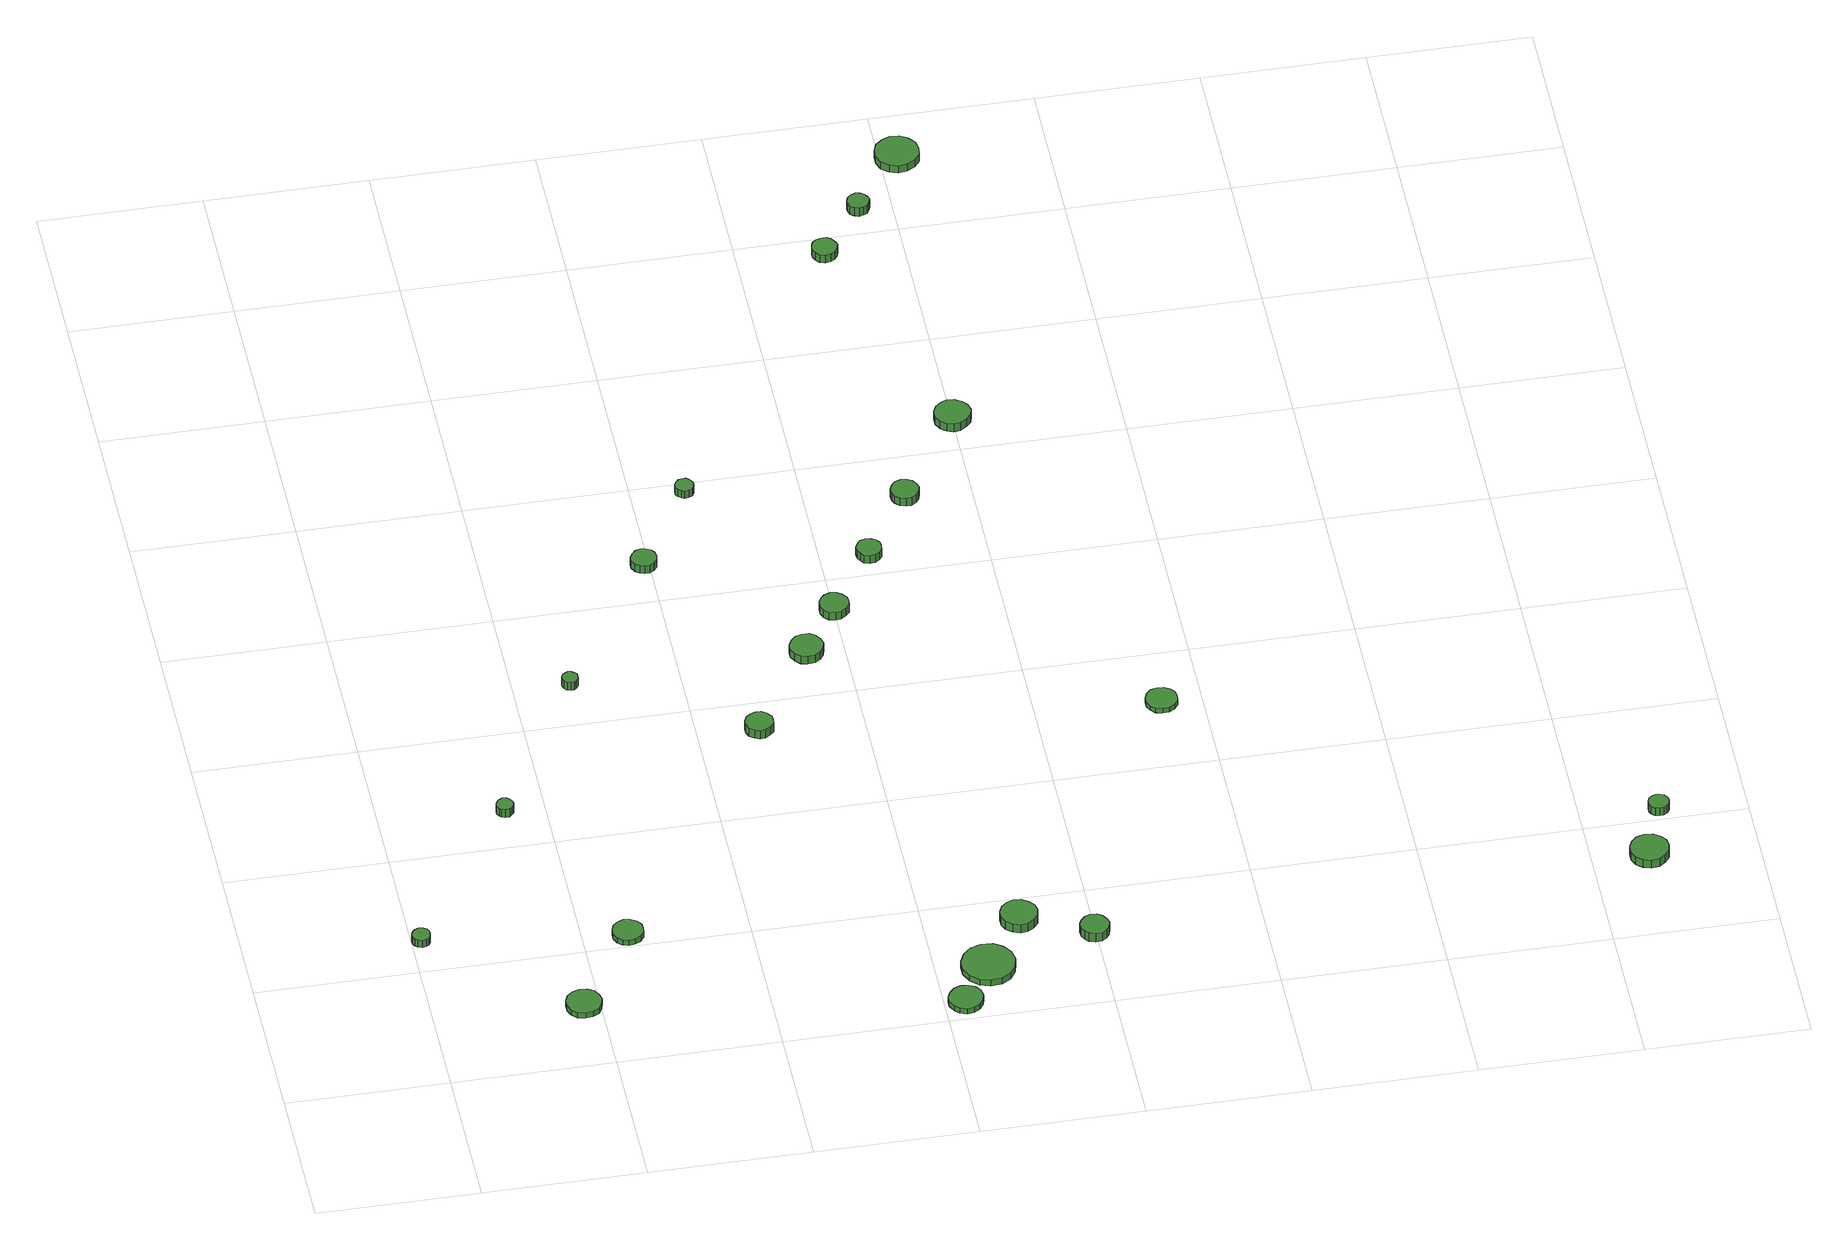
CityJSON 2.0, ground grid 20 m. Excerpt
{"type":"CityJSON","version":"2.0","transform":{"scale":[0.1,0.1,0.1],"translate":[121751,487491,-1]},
"CityObjects":{
"tree1":{"type":"SolitaryVegetationObject","attributes":{"function":"something"},"geometry":[{"type":"MultiSurface","lod":"1","boundaries":[[[0,1,2,3,4,5,6,7,8,9,10,11,12,13,14]],[[15,16,17,18,19,20,21,22,23,24,25,26,27,28,29]],[[0,29,28,1]],[[1,28,27,2]],[[2,27,26,3]],[[3,26,25,4]],[[4,25,24,5]],[[5,24,23,6]],[[6,23,22,7]],[[7,22,21,8]],[[8,21,20,9]],[[9,20,19,10]],[[10,19,18,11]],[[11,18,17,12]],[[12,17,16,13]],[[13,16,15,14]],[[14,15,29,0]]]}]},
"tree2":{"type":"SolitaryVegetationObject","attributes":{"function":"something"},"geometry":[{"type":"MultiSurface","lod":"1","boundaries":[[[30,31,32,33,34,35,36,37,38,39,40,41,42,43,44]],[[45,46,47,48,49,50,51,52,53,54,55,56,57,58,59]],[[30,59,58,31]],[[31,58,57,32]],[[32,57,56,33]],[[33,56,55,34]],[[34,55,54,35]],[[35,54,53,36]],[[36,53,52,37]],[[37,52,51,38]],[[38,51,50,39]],[[39,50,49,40]],[[40,49,48,41]],[[41,48,47,42]],[[42,47,46,43]],[[43,46,45,44]],[[44,45,59,30]]]}]},
"tree3":{"type":"SolitaryVegetationObject","attributes":{"function":"something"},"geometry":[{"type":"MultiSurface","lod":"1","boundaries":[[[60,61,62,63,64,65,66,67,68,69,70,71,72,73,74]],[[75,76,77,78,79,80,81,82,83,84,85,86,87,88,89]],[[60,89,88,61]],[[61,88,87,62]],[[62,87,86,63]],[[63,86,85,64]],[[64,85,84,65]],[[65,84,83,66]],[[66,83,82,67]],[[67,82,81,68]],[[68,81,80,69]],[[69,80,79,70]],[[70,79,78,71]],[[71,78,77,72]],[[72,77,76,73]],[[73,76,75,74]],[[74,75,89,60]]]}]},
"tree4":{"type":"SolitaryVegetationObject","attributes":{"function":"something"},"geometry":[{"type":"MultiSurface","lod":"1","boundaries":[[[90,91,92,93,94,95,96,97,98,99,100,101,102,103,104]],[[105,106,107,108,109,110,111,112,113,114,115,116,117,118,119]],[[90,119,118,91]],[[91,118,117,92]],[[92,117,116,93]],[[93,116,115,94]],[[94,115,114,95]],[[95,114,113,96]],[[96,113,112,97]],[[97,112,111,98]],[[98,111,110,99]],[[99,110,109,100]],[[100,109,108,101]],[[101,108,107,102]],[[102,107,106,103]],[[103,106,105,104]],[[104,105,119,90]]]}]},
"tree5":{"type":"SolitaryVegetationObject","attributes":{"function":"something"},"geometry":[{"type":"MultiSurface","lod":"1","boundaries":[[[120,121,122,123,124,125,126,127,128,129,130,131,132,133,134]],[[135,136,137,138,139,140,141,142,143,144,145,146,147,148,149]],[[120,149,148,121]],[[121,148,147,122]],[[122,147,146,123]],[[123,146,145,124]],[[124,145,144,125]],[[125,144,143,126]],[[126,143,142,127]],[[127,142,141,128]],[[128,141,140,129]],[[129,140,139,130]],[[130,139,138,131]],[[131,138,137,132]],[[132,137,136,133]],[[133,136,135,134]],[[134,135,149,120]]]}]},
"tree6":{"type":"SolitaryVegetationObject","attributes":{"function":"something"},"geometry":[{"type":"MultiSurface","lod":"1","boundaries":[[[150,151,152,153,154,155,156,157,158,159,160,161,162,163,164]],[[165,166,167,168,169,170,171,172,173,174,175,176,177,178,179]],[[150,179,178,151]],[[151,178,177,152]],[[152,177,176,153]],[[153,176,175,154]],[[154,175,174,155]],[[155,174,173,156]],[[156,173,172,157]],[[157,172,171,158]],[[158,171,170,159]],[[159,170,169,160]],[[160,169,168,161]],[[161,168,167,162]],[[162,167,166,163]],[[163,166,165,164]],[[164,165,179,150]]]}]},
"tree7":{"type":"SolitaryVegetationObject","attributes":{"function":"something"},"geometry":[{"type":"MultiSurface","lod":"1","boundaries":[[[180,181,182,183,184,185,186,187,188,189,190,191,192,193,194]],[[195,196,197,198,199,200,201,202,203,204,205,206,207,208,209]],[[180,209,208,181]],[[181,208,207,182]],[[182,207,206,183]],[[183,206,205,184]],[[184,205,204,185]],[[185,204,203,186]],[[186,203,202,187]],[[187,202,201,188]],[[188,201,200,189]],[[189,200,199,190]],[[190,199,198,191]],[[191,198,197,192]],[[192,197,196,193]],[[193,196,195,194]],[[194,195,209,180]]]}]},
"tree8":{"type":"SolitaryVegetationObject","attributes":{"function":"something"},"geometry":[{"type":"MultiSurface","lod":"1","boundaries":[[[210,211,212,213,214,215,216,217,218,219,220,221,222,223,224]],[[225,226,227,228,229,230,231,232,233,234,235,236,237,238,239]],[[210,239,238,211]],[[211,238,237,212]],[[212,237,236,213]],[[213,236,235,214]],[[214,235,234,215]],[[215,234,233,216]],[[216,233,232,217]],[[217,232,231,218]],[[218,231,230,219]],[[219,230,229,220]],[[220,229,228,221]],[[221,228,227,222]],[[222,227,226,223]],[[223,226,225,224]],[[224,225,239,210]]]}]},
"tree9":{"type":"SolitaryVegetationObject","attributes":{"function":"something"},"geometry":[{"type":"MultiSurface","lod":"1","boundaries":[[[240,241,242,243,244,245,246,247,248,249,250,251,252,253,254]],[[255,256,257,258,259,260,261,262,263,264,265,266,267,268,269]],[[240,269,268,241]],[[241,268,267,242]],[[242,267,266,243]],[[243,266,265,244]],[[244,265,264,245]],[[245,264,263,246]],[[246,263,262,247]],[[247,262,261,248]],[[248,261,260,249]],[[249,260,259,250]],[[250,259,258,251]],[[251,258,257,252]],[[252,257,256,253]],[[253,256,255,254]],[[254,255,269,240]]]}]},
"tree10":{"type":"SolitaryVegetationObject","attributes":{"function":"something"},"geometry":[{"type":"MultiSurface","lod":"1","boundaries":[[[270,271,272,273,274,275,276,277,278,279,280,281,282,283,284]],[[285,286,287,288,289,290,291,292,293,294,295,296,297,298,299]],[[270,299,298,271]],[[271,298,297,272]],[[272,297,296,273]],[[273,296,295,274]],[[274,295,294,275]],[[275,294,293,276]],[[276,293,292,277]],[[277,292,291,278]],[[278,291,290,279]],[[279,290,289,280]],[[280,289,288,281]],[[281,288,287,282]],[[282,287,286,283]],[[283,286,285,284]],[[284,285,299,270]]]}]},
"tree11":{"type":"SolitaryVegetationObject","attributes":{"function":"something"},"geometry":[{"type":"MultiSurface","lod":"1","boundaries":[[[300,301,302,303,304,305,306,307,308,309,310,311,312,313,314]],[[315,316,317,318,319,320,321,322,323,324,325,326,327,328,329]],[[300,329,328,301]],[[301,328,327,302]],[[302,327,326,303]],[[303,326,325,304]],[[304,325,324,305]],[[305,324,323,306]],[[306,323,322,307]],[[307,322,321,308]],[[308,321,320,309]],[[309,320,319,310]],[[310,319,318,311]],[[311,318,317,312]],[[312,317,316,313]],[[313,316,315,314]],[[314,315,329,300]]]}]},
"tree12":{"type":"SolitaryVegetationObject","attributes":{"function":"something"},"geometry":[{"type":"MultiSurface","lod":"1","boundaries":[[[330,331,332,333,334,335,336,337,338,339,340,341,342,343,344]],[[345,346,347,348,349,350,351,352,353,354,355,356,357,358,359]],[[330,359,358,331]],[[331,358,357,332]],[[332,357,356,333]],[[333,356,355,334]],[[334,355,354,335]],[[335,354,353,336]],[[336,353,352,337]],[[337,352,351,338]],[[338,351,350,339]],[[339,350,349,340]],[[340,349,348,341]],[[341,348,347,342]],[[342,347,346,343]],[[343,346,345,344]],[[344,345,359,330]]]}]},
"tree13":{"type":"SolitaryVegetationObject","attributes":{"function":"something"},"geometry":[{"type":"MultiSurface","lod":"1","boundaries":[[[360,361,362,363,364,365,366,367,368,369,370,371,372,373,374]],[[375,376,377,378,379,380,381,382,383,384,385,386,387,388,389]],[[360,389,388,361]],[[361,388,387,362]],[[362,387,386,363]],[[363,386,385,364]],[[364,385,384,365]],[[365,384,383,366]],[[366,383,382,367]],[[367,382,381,368]],[[368,381,380,369]],[[369,380,379,370]],[[370,379,378,371]],[[371,378,377,372]],[[372,377,376,373]],[[373,376,375,374]],[[374,375,389,360]]]}]},
"tree14":{"type":"SolitaryVegetationObject","attributes":{"function":"something"},"geometry":[{"type":"MultiSurface","lod":"1","boundaries":[[[390,391,392,393,394,395,396,397,398,399,400,401,402,403,404]],[[405,406,407,408,409,410,411,412,413,414,415,416,417,418,419]],[[390,419,418,391]],[[391,418,417,392]],[[392,417,416,393]],[[393,416,415,394]],[[394,415,414,395]],[[395,414,413,396]],[[396,413,412,397]],[[397,412,411,398]],[[398,411,410,399]],[[399,410,409,400]],[[400,409,408,401]],[[401,408,407,402]],[[402,407,406,403]],[[403,406,405,404]],[[404,405,419,390]]]}]},
"tree15":{"type":"SolitaryVegetationObject","attributes":{"function":"something"},"geometry":[{"type":"MultiSurface","lod":"1","boundaries":[[[420,421,422,423,424,425,426,427,428,429,430,431,432,433,434]],[[435,436,437,438,439,440,441,442,443,444,445,446,447,448,449]],[[420,449,448,421]],[[421,448,447,422]],[[422,447,446,423]],[[423,446,445,424]],[[424,445,444,425]],[[425,444,443,426]],[[426,443,442,427]],[[427,442,441,428]],[[428,441,440,429]],[[429,440,439,430]],[[430,439,438,431]],[[431,438,437,432]],[[432,437,436,433]],[[433,436,435,434]],[[434,435,449,420]]]}]},
"tree16":{"type":"SolitaryVegetationObject","attributes":{"function":"something"},"geometry":[{"type":"MultiSurface","lod":"1","boundaries":[[[450,451,452,453,454,455,456,457,458,459,460,461,462,463,464]],[[465,466,467,468,469,470,471,472,473,474,475,476,477,478,479]],[[450,479,478,451]],[[451,478,477,452]],[[452,477,476,453]],[[453,476,475,454]],[[454,475,474,455]],[[455,474,473,456]],[[456,473,472,457]],[[457,472,471,458]],[[458,471,470,459]],[[459,470,469,460]],[[460,469,468,461]],[[461,468,467,462]],[[462,467,466,463]],[[463,466,465,464]],[[464,465,479,450]]]}]},
"tree17":{"type":"SolitaryVegetationObject","attributes":{"function":"something"},"geometry":[{"type":"MultiSurface","lod":"1","boundaries":[[[480,481,482,483,484,485,486,487,488,489,490,491,492,493,494]],[[495,496,497,498,499,500,501,502,503,504,505,506,507,508,509]],[[480,509,508,481]],[[481,508,507,482]],[[482,507,506,483]],[[483,506,505,484]],[[484,505,504,485]],[[485,504,503,486]],[[486,503,502,487]],[[487,502,501,488]],[[488,501,500,489]],[[489,500,499,490]],[[490,499,498,491]],[[491,498,497,492]],[[492,497,496,493]],[[493,496,495,494]],[[494,495,509,480]]]}]},
"tree18":{"type":"SolitaryVegetationObject","attributes":{"function":"something"},"geometry":[{"type":"MultiSurface","lod":"1","boundaries":[[[510,511,512,513,514,515,516,517,518,519,520,521,522,523,524]],[[525,526,527,528,529,530,531,532,533,534,535,536,537,538,539]],[[510,539,538,511]],[[511,538,537,512]],[[512,537,536,513]],[[513,536,535,514]],[[514,535,534,515]],[[515,534,533,516]],[[516,533,532,517]],[[517,532,531,518]],[[518,531,530,519]],[[519,530,529,520]],[[520,529,528,521]],[[521,528,527,522]],[[522,527,526,523]],[[523,526,525,524]],[[524,525,539,510]]]}]},
"tree19":{"type":"SolitaryVegetationObject","attributes":{"function":"something"},"geometry":[{"type":"MultiSurface","lod":"1","boundaries":[[[540,541,542,543,544,545,546,547,548,549,550,551,552,553,554]],[[555,556,557,558,559,560,561,562,563,564,565,566,567,568,569]],[[540,569,568,541]],[[541,568,567,542]],[[542,567,566,543]],[[543,566,565,544]],[[544,565,564,545]],[[545,564,563,546]],[[546,563,562,547]],[[547,562,561,548]],[[548,561,560,549]],[[549,560,559,550]],[[550,559,558,551]],[[551,558,557,552]],[[552,557,556,553]],[[553,556,555,554]],[[554,555,569,540]]]}]},
"tree20":{"type":"SolitaryVegetationObject","attributes":{"function":"something"},"geometry":[{"type":"MultiSurface","lod":"1","boundaries":[[[570,571,572,573,574,575,576,577,578,579,580,581,582,583,584]],[[585,586,587,588,589,590,591,592,593,594,595,596,597,598,599]],[[570,599,598,571]],[[571,598,597,572]],[[572,597,596,573]],[[573,596,595,574]],[[574,595,594,575]],[[575,594,593,576]],[[576,593,592,577]],[[577,592,591,578]],[[578,591,590,579]],[[579,590,589,580]],[[580,589,588,581]],[[581,588,587,582]],[[582,587,586,583]],[[583,586,585,584]],[[584,585,599,570]]]}]},
"tree21":{"type":"SolitaryVegetationObject","attributes":{"function":"something"},"geometry":[{"type":"MultiSurface","lod":"1","boundaries":[[[600,601,602,603,604,605,606,607,608,609,610,611,612,613,614]],[[615,616,617,618,619,620,621,622,623,624,625,626,627,628,629]],[[600,629,628,601]],[[601,628,627,602]],[[602,627,626,603]],[[603,626,625,604]],[[604,625,624,605]],[[605,624,623,606]],[[606,623,622,607]],[[607,622,621,608]],[[608,621,620,609]],[[609,620,619,610]],[[610,619,618,611]],[[611,618,617,612]],[[612,617,616,613]],[[613,616,615,614]],[[614,615,629,600]]]}]},
"tree22":{"type":"SolitaryVegetationObject","attributes":{"function":"something"},"geometry":[{"type":"MultiSurface","lod":"1","boundaries":[[[630,631,632,633,634,635,636,637,638,639,640,641,642,643,644]],[[645,646,647,648,649,650,651,652,653,654,655,656,657,658,659]],[[630,659,658,631]],[[631,658,657,632]],[[632,657,656,633]],[[633,656,655,634]],[[634,655,654,635]],[[635,654,653,636]],[[636,653,652,637]],[[637,652,651,638]],[[638,651,650,639]],[[639,650,649,640]],[[640,649,648,641]],[[641,648,647,642]],[[642,647,646,643]],[[643,646,645,644]],[[644,645,659,630]]]}]},
"tree23":{"type":"SolitaryVegetationObject","attributes":{"function":"something"},"geometry":[{"type":"MultiSurface","lod":"1","boundaries":[[[660,661,662,663,664,665,666,667,668,669,670,671,672,673,674]],[[675,676,677,678,679,680,681,682,683,684,685,686,687,688,689]],[[660,689,688,661]],[[661,688,687,662]],[[662,687,686,663]],[[663,686,685,664]],[[664,685,684,665]],[[665,684,683,666]],[[666,683,682,667]],[[667,682,681,668]],[[668,681,680,669]],[[669,680,679,670]],[[670,679,678,671]],[[671,678,677,672]],[[672,677,676,673]],[[673,676,675,674]],[[674,675,689,660]]]}]}
},
"vertices":[
[23,254,18],[22,258,18],[20,262,18],[16,264,18],[11,265,18],[6,263,18],[3,260,18],[1,256,18],[1,251,18],[3,247,18],[6,244,18],[11,242,18],[16,243,18],[20,245,18],[22,249,18],[22,249,7],[20,245,7],[16,243,7],[11,242,7],[6,244,7],[3,247,7],[1,251,7],[1,256,7],[3,260,7],[6,263,7],[11,265,7],[16,264,7],[20,262,7],[22,258,7],[23,254,7],
[202,104,15],[200,113,15],[195,121,15],[187,125,15],[178,126,15],[169,123,15],[162,117,15],[159,109,15],[159,100,15],[162,92,15],[169,85,15],[178,83,15],[187,84,15],[195,88,15],[200,96,15],[200,96,7],[195,88,7],[187,84,7],[178,83,7],[169,85,7],[162,92,7],[159,100,7],[159,109,7],[162,117,7],[169,123,7],[178,126,7],[187,125,7],[195,121,7],[200,113,7],[202,104,7],
[161,456,25],[160,460,25],[157,464,25],[154,466,25],[149,467,25],[145,465,25],[142,462,25],[140,458,25],[140,454,25],[142,450,25],[145,447,25],[149,446,25],[154,446,25],[157,449,25],[160,452,25],[160,452,13],[157,449,13],[154,446,13],[149,446,13],[145,447,13],[142,450,13],[140,454,13],[140,458,13],[142,462,13],[145,465,13],[149,467,13],[154,466,13],[157,464,13],[160,460,13],[161,456,13],
[273,220,15],[272,227,15],[267,234,15],[260,238,15],[252,239,15],[245,236,15],[239,231,15],[236,224,15],[236,216,15],[239,208,15],[245,203,15],[252,201,15],[260,202,15],[267,206,15],[272,212,15],[272,212,7],[267,206,7],[260,202,7],[252,201,7],[245,203,7],[239,208,7],[236,216,7],[236,224,7],[239,231,7],[245,236,7],[252,239,7],[260,238,7],[267,234,7],[272,227,7],[273,220,7],
[277,667,23],[277,671,23],[274,674,23],[271,676,23],[267,677,23],[263,675,23],[260,673,23],[258,669,23],[258,665,23],[260,661,23],[263,658,23],[267,657,23],[271,657,23],[274,659,23],[277,663,23],[277,663,11],[274,659,11],[271,657,11],[267,657,11],[263,658,11],[260,661,11],[258,665,11],[258,669,11],[260,673,11],[263,675,11],[267,677,11],[271,676,11],[274,674,11],[277,671,11],[277,667,11],
[647,29,15],[645,38,15],[640,45,15],[632,49,15],[623,50,15],[615,47,15],[609,41,15],[605,33,15],[605,25,15],[609,17,15],[615,11,15],[623,8,15],[632,9,15],[640,14,15],[645,21,15],[645,21,7],[640,14,7],[632,9,7],[623,8,7],[615,11,7],[609,17,7],[605,25,7],[605,33,7],[609,41,7],[615,47,7],[623,50,7],[632,49,7],[640,45,7],[645,38,7],[647,29,7],
[490,545,26],[489,552,26],[484,558,26],[478,562,26],[471,562,26],[465,560,26],[459,555,26],[456,549,26],[456,542,26],[459,535,26],[465,531,26],[471,528,26],[478,529,26],[484,533,26],[489,538,26],[489,538,13],[484,533,13],[478,529,13],[471,528,13],[465,531,13],[459,535,13],[456,542,13],[456,549,13],[459,555,13],[465,560,13],[471,562,13],[478,562,13],[484,558,13],[489,552,13],[490,545,13],
[409,865,19],[408,872,19],[404,877,19],[398,880,19],[392,881,19],[386,879,19],[381,874,19],[378,868,19],[378,862,19],[381,856,19],[386,852,19],[392,850,19],[398,850,19],[404,853,19],[408,859,19],[408,859,7],[404,853,7],[398,850,7],[392,850,7],[386,852,7],[381,856,7],[378,862,7],[378,868,7],[381,874,7],[386,879,7],[392,881,7],[398,880,7],[404,877,7],[408,872,7],[409,865,7],
[696,84,16],[693,98,16],[685,109,16],[674,116,16],[660,117,16],[647,113,16],[637,104,16],[631,91,16],[631,78,16],[637,65,16],[647,56,16],[660,52,16],[674,53,16],[685,60,16],[693,71,16],[693,71,7],[685,60,7],[674,53,7],[660,52,7],[647,56,7],[637,65,7],[631,78,7],[631,91,7],[637,104,7],[647,113,7],[660,117,7],[674,116,7],[685,109,7],[693,98,7],[696,84,7],
[575,676,19],[573,684,19],[568,691,19],[561,696,19],[552,696,19],[544,694,19],[538,688,19],[534,680,19],[534,672,19],[538,664,19],[544,658,19],[552,656,19],[561,657,19],[568,661,19],[573,668,19],[573,668,7],[568,661,7],[561,657,7],[552,656,7],[544,658,7],[538,664,7],[534,672,7],[534,680,7],[538,688,7],[544,694,7],[552,696,7],[561,696,7],[568,691,7],[573,684,7],[575,676,7],
[476,984,19],[475,988,19],[472,992,19],[468,995,19],[463,995,19],[459,994,19],[455,990,19],[453,986,19],[453,981,19],[455,977,19],[459,974,19],[463,972,19],[468,973,19],[472,975,19],[475,979,19],[475,979,8],[472,975,8],[468,973,8],[463,972,8],[459,974,8],[455,977,8],[453,981,8],[453,986,8],[455,990,8],[459,994,8],[463,995,8],[468,995,8],[472,992,8],[475,988,8],[476,984,8],
[736,158,23],[734,167,23],[728,174,23],[720,179,23],[711,180,23],[702,177,23],[695,171,23],[691,162,23],[691,153,23],[695,144,23],[702,138,23],[711,135,23],[720,136,23],[728,141,23],[734,148,23],[734,148,10],[728,141,10],[720,136,10],[711,135,10],[702,138,10],[695,144,10],[691,153,10],[691,162,10],[695,171,10],[702,177,10],[711,180,10],[720,179,10],[728,174,10],[734,167,10],[736,158,10],
[618,746,18],[617,753,18],[612,759,18],[606,763,18],[599,764,18],[591,761,18],[586,756,18],[583,750,18],[583,742,18],[586,735,18],[591,730,18],[599,728,18],[606,729,18],[612,733,18],[617,739,18],[617,739,6],[612,733,6],[606,729,6],[599,728,6],[591,730,6],[586,735,6],[583,742,6],[583,750,6],[586,756,6],[591,761,6],[599,764,6],[606,763,6],[612,759,6],[617,753,6],[618,746,6],
[815,118,25],[813,125,25],[809,131,25],[803,135,25],[795,136,25],[788,133,25],[783,128,25],[780,122,25],[780,114,25],[783,108,25],[788,103,25],[795,101,25],[803,101,25],[809,105,25],[813,111,25],[813,111,12],[809,105,12],[803,101,12],[795,101,12],[788,103,12],[783,108,12],[780,114,12],[780,122,12],[783,128,12],[788,133,12],[795,136,12],[803,135,12],[809,131,12],[813,125,12],[815,118,12],
[674,836,18],[673,842,18],[669,847,18],[664,850,18],[657,851,18],[651,849,18],[647,845,18],[644,839,18],[644,832,18],[647,827,18],[651,822,18],[657,820,18],[664,821,18],[669,824,18],[673,829,18],[673,829,6],[669,824,6],[664,821,6],[657,820,6],[651,822,6],[647,827,6],[644,832,6],[644,839,6],[647,845,6],[651,849,6],[657,851,6],[664,850,6],[669,847,6],[673,842,6],[674,836,6],
[737,930,18],[735,937,18],[731,943,18],[725,946,18],[718,947,18],[711,945,18],[706,940,18],[703,933,18],[703,926,18],[706,920,18],[711,915,18],[718,913,18],[725,913,18],[731,917,18],[735,923,18],[735,923,6],[731,917,6],[725,913,6],[718,913,6],[711,915,6],[706,920,6],[703,926,6],[703,933,6],[706,940,6],[711,945,6],[718,947,6],[725,946,6],[731,943,6],[735,937,6],[737,930,6],
[970,512,14],[969,520,14],[964,526,14],[957,530,14],[949,531,14],[941,529,14],[935,523,14],[932,516,14],[932,508,14],[935,501,14],[941,495,14],[949,493,14],[957,494,14],[964,498,14],[969,504,14],[969,504,7],[964,498,7],[957,494,7],[949,493,7],[941,495,7],[935,501,7],[932,508,7],[932,516,7],[935,523,7],[941,529,7],[949,531,7],[957,530,7],[964,526,7],[969,520,7],[970,512,7],
[821,1046,26],[819,1055,26],[813,1062,26],[805,1067,26],[796,1068,26],[788,1065,26],[781,1059,26],[777,1051,26],[777,1041,26],[781,1033,26],[788,1027,26],[796,1024,26],[805,1025,26],[813,1030,26],[819,1037,26],[819,1037,14],[813,1030,14],[805,1025,14],[796,1024,14],[788,1027,14],[781,1033,14],[777,1041,14],[777,1051,14],[781,1059,14],[788,1065,14],[796,1068,14],[805,1067,14],[813,1062,14],[819,1055,14],[821,1046,14],
[720,1365,25],[718,1371,25],[714,1377,25],[709,1380,25],[702,1380,25],[696,1378,25],[691,1374,25],[689,1368,25],[689,1362,25],[691,1356,25],[696,1351,25],[702,1349,25],[709,1350,25],[714,1353,25],[718,1359,25],[718,1359,13],[714,1353,13],[709,1350,13],[702,1349,13],[696,1351,13],[691,1356,13],[689,1362,13],[689,1368,13],[691,1374,13],[696,1378,13],[702,1380,13],[709,1380,13],[714,1377,13],[718,1371,13],[720,1365,13],
[773,1442,21],[771,1448,21],[768,1452,21],[763,1455,21],[758,1456,21],[752,1454,21],[748,1450,21],[746,1445,21],[746,1440,21],[748,1434,21],[752,1431,21],[758,1429,21],[763,1430,21],[768,1432,21],[771,1437,21],[771,1437,8],[768,1432,8],[763,1430,8],[758,1429,8],[752,1431,8],[748,1434,8],[746,1440,8],[746,1445,8],[748,1450,8],[752,1454,8],[758,1456,8],[763,1455,8],[768,1452,8],[771,1448,8],[773,1442,8],
[847,1522,20],[845,1533,20],[838,1542,20],[828,1548,20],[817,1549,20],[807,1545,20],[798,1538,20],[794,1528,20],[794,1517,20],[798,1506,20],[807,1499,20],[817,1495,20],[828,1497,20],[838,1502,20],[845,1511,20],[845,1511,9],[838,1502,9],[828,1497,9],[817,1495,9],[807,1499,9],[798,1506,9],[794,1517,9],[794,1528,9],[798,1538,9],[807,1545,9],[817,1549,9],[828,1548,9],[838,1542,9],[845,1533,9],[847,1522,9],
[1491,130,27],[1489,140,27],[1483,148,27],[1475,153,27],[1465,154,27],[1455,151,27],[1448,144,27],[1444,135,27],[1444,125,27],[1448,116,27],[1455,110,27],[1465,107,27],[1475,108,27],[1483,113,27],[1489,121,27],[1489,121,15],[1483,113,15],[1475,108,15],[1465,107,15],[1455,110,15],[1448,116,15],[1444,125,15],[1444,135,15],[1448,144,15],[1455,151,15],[1465,154,15],[1475,153,15],[1483,148,15],[1489,140,15],[1491,130,15],
[1506,211,25],[1505,216,25],[1502,221,25],[1497,223,25],[1492,224,25],[1487,222,25],[1483,219,25],[1481,214,25],[1481,209,25],[1483,204,25],[1487,200,25],[1492,199,25],[1497,199,25],[1502,202,25],[1505,206,25],[1505,206,13],[1502,202,13],[1497,199,13],[1492,199,13],[1487,200,13],[1483,204,13],[1481,209,13],[1481,214,13],[1483,219,13],[1487,222,13],[1492,224,13],[1497,223,13],[1502,221,13],[1505,216,13],[1506,211,13]
]}
